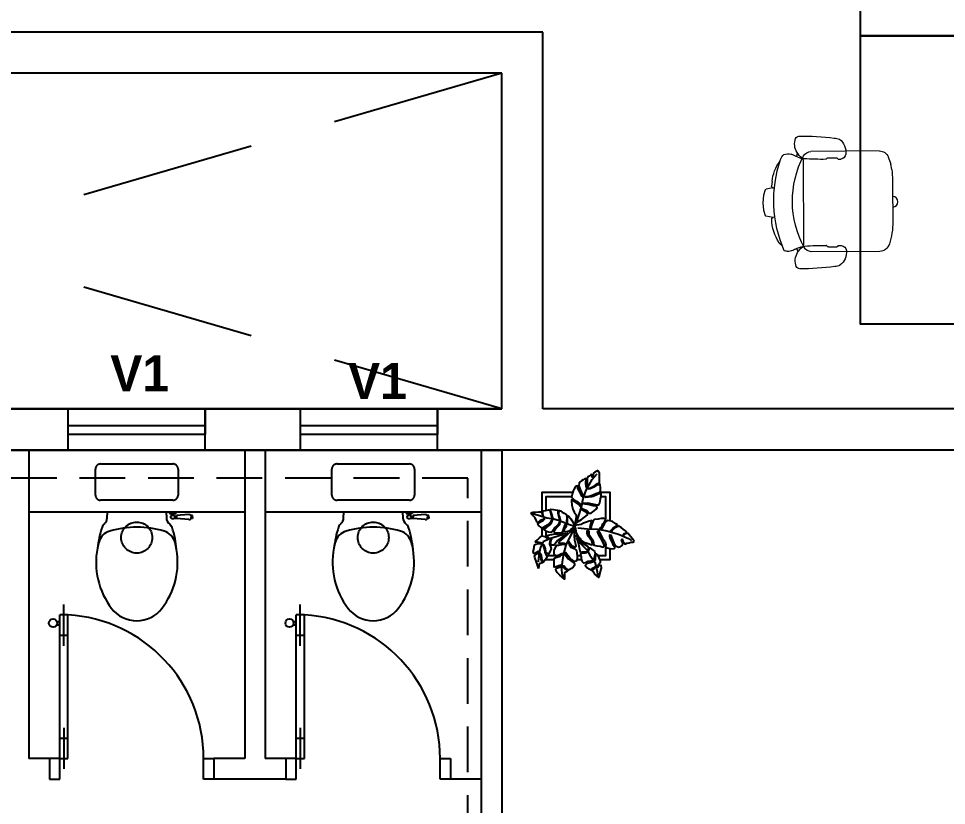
# Model space of a CAD drawing. Header units: inches. Extents: x 484217 to 497210, y -26946 to -21493.
# Drawn here: x 487042.9 to 487246, y -25473 to -25300.8 of the extents above; entities that cross this region are included whole.
import ezdxf

# ---------------------------------------------------------------- set-up
doc = ezdxf.new("R2010")
doc.units = ezdxf.units.IN
doc.header["$LTSCALE"] = 20
doc.header["$MEASUREMENT"] = 0
for name, pattern in [('DASHED', [0.75, 0.5, -0.25]), ('HIDDEN', [9.525, 6.35, -3.175]), ('HIDDEN2', [0.1875, 0.125, -0.0625])]:
    doc.linetypes.add(name, pattern=pattern)
for name, color, linetype in [('A-Door', 1, 'Continuous'), ('A-STAIR', 1, 'Continuous'), ('bath dim.', 41, 'Continuous'), ('Ceco.NET 17', 3, 'Continuous'), ('FITS', 3, 'Continuous'), ('HOLE', 2, 'HIDDEN2'), ('I-FURN', 4, 'Continuous'), ('I-WALL-FULL', 5, 'Continuous'), ('I-WALL-IN', 3, 'Continuous'), ('ventilation', 191, 'Continuous'), ('Water Main', 5, 'DASHED')]:
    doc.layers.add(name, color=color, linetype=linetype)
doc.layers.add('A-furniture', color=50, linetype='Continuous', lineweight=9)
doc.layers.add('I-ANNO-TEXT', color=7, linetype='Continuous', lineweight=18)
doc.styles.add('MICRO', font='')
doc.styles.get('MICRO').set_extended_font_data('MicrogrammaSSi', bold=True)

# ---------------------------------------------------------------- blocks, each defined once
blk = doc.blocks.new('A$C6A0E07C9')
at = {"layer": 'A-furniture'}
for p, q in [((-0.2138, 0.2718), (0.1182, 0.2876)), ((-0.0121, 0.2424), (-0.025, 0.2422)), ((-0.0115, 0.2426), (-0.0121, 0.2424)), ((-0.0112, 0.2428), (-0.0115, 0.2426)), ((-0.0079, 0.2484), (-0.0112, 0.2428)), ((0.0377, 0.2515), (-0.0033, 0.2499)), ((0.0418, 0.2505), (0.045, 0.2473)), ((0.045, 0.2473), (0.0464, 0.2461)), ((0.0464, 0.2461), (0.0478, 0.2453)), ((0.0478, 0.2453), (0.0485, 0.2451)), ((0.1585, 0.2497), (0.1792, -0.1667)), ((-0.2691, 0.1773), (-0.2664, 0.2046)), ((0.3152, 0.1516), (0.3188, 0.1294)), ((0.3146, 0.1213), (0.3056, 0.1197)), ((0.3131, 0.1211), (0.3466, 0.116)), ((0.3514, 0.1128), (0.36, 0.0876)), ((-0.2762, 0.0438), (-0.2666, 0.0462)), ((0.36, 0.0876), (0.3659, 0.0513)), ((0.3659, 0.0513), (0.3636, 0.0146)), ((-0.2907, 0.0196), (-0.2893, 0.0294)), ((-0.2883, 0.01), (-0.2907, 0.0196)), ((-0.2893, 0.0294), (-0.2841, 0.0379)), ((-0.2824, 0.002), (-0.2883, 0.01)), ((-0.2841, 0.0379), (-0.2762, 0.0438)), ((-0.2739, -0.003), (-0.2824, 0.002)), ((0.3636, 0.0146), (0.3576, -0.0113)), ((-0.2641, -0.0045), (-0.2739, -0.003)), ((0.3108, -0.0224), (0.3218, -0.0234)), ((0.3197, -0.023), (0.3546, -0.0146)), ((0.3546, -0.0146), (0.3564, -0.0132)), ((0.3564, -0.0132), (0.3576, -0.0113)), ((0.0087, -0.176), (-0.0042, -0.1772)), ((0.0094, -0.1763), (0.0087, -0.176)), ((0.0097, -0.1764), (0.0094, -0.1763)), ((0.0135, -0.1816), (0.0097, -0.1764)), ((0.0591, -0.1802), (0.0183, -0.1827)), ((0.0631, -0.1788), (0.066, -0.1753)), ((0.066, -0.1753), (0.0673, -0.174)), ((0.0673, -0.174), (0.0686, -0.173)), ((0.0686, -0.173), (0.0692, -0.1728)), ((0.2962, -0.1472), (0.2839, -0.1595)), ((-0.1895, -0.2174), (0.1433, -0.1996))]:
    blk.add_line(p, q, dxfattribs=at)
for centre, radius, start, end in [((0.2241, -0.8917), 1.2574, 92.3594, 100.1757), ((0.1721, 0.3454), 0.0192, 28.1256, 89.2436), ((0.0274, 0.2777), 0.0792, 129.4999, 189.1152), ((0.0065, 0.2825), 0.0635, 94.0792, 117.5938), ((0.1209, 0.3234), 0.0749, 330.3794, 24.513), ((-0.21, 0.2233), 0.0487, 94.526, 161.0109), ((0.117, 0.2414), 0.0463, 34.0902, 88.4441), ((0.1077, 0.3263), 0.0879, 309.6726, 333.0223), ((-1.1254, 2.7931), 2.8487, 297.1157, 298.0695), ((-0.9196, -0.0126), 1.143, 14.0931, 15.0056), ((0.2336, 0.2226), 0.0597, 72.5282, 107.7011), ((0.1951, 0.2221), 0.0806, 25.5198, 45.5387), ((0.5941, -0.0351), 0.8932, 162.1203, 164.4323), ((-0.0222, 0.2712), 0.0292, 192.0047, 264.4409), ((-0.0038, 0.2437), 0.00623, 84.8455, 131.3174), ((0.0374, 0.2414), 0.0101, 64.5281, 88.6391), ((0.0007, 1.5534), 1.3091, 272.0899, 276.676), ((0.1493, 0.274), 0.0211, 279.8693, 313.3434), ((-0.2488, 0.0248), 0.4712, 334.5973, 30.9732), ((0.1704, 0.2449), 0.0129, 130.1366, 158.0173), ((0.1866, 0.1808), 0.0779, 100.0525, 108.2672), ((-0.3014, 0.0263), 0.6141, 339.6108, 22.0467), ((0.1276, 0.1249), 0.1894, 8.0925, 40.8276), ((0.1816, 0.1421), 0.4521, 175.5289, 182.0991), ((72.2191, 3.6268), 72.5738, 182.765274, 182.924882), ((0.31, 0.1288), 0.0088, 301.088, 3.1667), ((0.3467, 0.1108), 0.00513, 22.8184, 91.0076), ((0.1162, -0.0378), 0.2107, 328.6962, 1.8079), ((0.3177, -0.0315), 0.00903, 2.1237, 63.3709), ((0.0809, -0.0616), 0.3414, 182.481, 200.7553), ((0.0015, -0.2058), 0.0292, 101.2525, 173.6887), ((0.0579, -0.1702), 0.0101, 277.0543, 301.1654), ((0.1515, -1.4793), 1.3091, 89.0174, 93.6036), ((0.138, -0.155), 0.0449, 276.7939, 330.1521), ((0.1724, -0.1915), 0.0211, 52.3501, 85.8241), ((0.197, -0.1553), 0.0211, 212.6602, 229.0352), ((0.1633, -0.2919), 0.1223, 63.0548, 80.6357), ((0.1362, -0.2476), 0.0879, 32.6712, 56.0209), ((-0.9196, -0.0126), 1.143, 350.6964, 351.6126), ((-0.1856, -0.1603), 0.0572, 202.8821, 266.1169), ((0.0516, -0.2073), 0.0792, 176.5782, 236.1936), ((0.0171, -0.1766), 0.00623, 234.376, 280.848), ((0.1491, -0.2435), 0.0749, 341.1805, 35.314), ((0.3239, 0.0551), 0.2601, 246.1539, 250.8174), ((0.249, -0.1528), 0.0392, 254.2998, 275.9911), ((0.2537, -0.1401), 0.0518, 269.3553, 293.3788), ((0.2022, -0.2604), 0.0192, 276.4498, 337.5679), ((0.0312, -0.2142), 0.0635, 248.0997, 271.6142), ((0.1312, 0.9758), 1.2574, 265.5178, 273.334)]:
    blk.add_arc(centre, radius, start, end, dxfattribs=at)
blk = doc.blocks.new('1D-L080')
at = {"layer": 'A-Door'}
for p, q in [((0.07, 0.6489), (0.07, 0.8489)), ((0.05, 0.1), (0.05, 0.7989)), ((0.09, 0.7989), (0.05, 0.7989)), ((0.09, 0.1), (0.09, 0.7989)), ((0.0379, 0.7668), (0.05, 0.7668)), ((0.0379, 0.7508), (0.05, 0.7508)), ((0.09, 0.6989), (0.05, 0.6989)), ((0.07, 0.25), (0.07, 0.05)), ((0.05, 0.2), (0.09, 0.2)), ((0, 0.1), (0, 0)), ((0.05, 0.1), (0, 0.1)), ((0.05, 0), (0.05, 0.1)), ((0.05, 0.1), (0.09, 0.1)), ((0.75, 0.1), (0.8, 0.1)), ((0.75, 0), (0.75, 0.1)), ((0.8, 0.1), (0.8, 0)), ((0, 0), (0.05, 0)), ((0.8, 0), (0.75, 0))]:
    blk.add_line(p, q, dxfattribs=at)
blk.add_circle((0.0178, 0.7588), 0.02, dxfattribs=at)
blk.add_arc((0.05, 0.1), 0.7, 0, 86.7242, dxfattribs=at)
blk = doc.blocks.new('BIDET')
at = {"layer": 'FITS', "color": 6}
for p, q in [((0.525, -0.302), (-0.525, -0.302)), ((-0.144, -0.3296), (-0.1425, -0.302)), ((0.1425, -0.302), (0.144, -0.3295)), ((0.1598, -0.302), (0.1598, -0.3082)), ((0.1598, -0.3082), (0.1895, -0.3082)), ((0.1713, -0.3168), (0.1713, -0.3082)), ((0.1784, -0.3166), (0.1784, -0.3082)), ((0.1895, -0.302), (0.1895, -0.3082)), ((0.253, -0.3128), (0.1938, -0.3176)), ((0.1832, -0.3206), (0.1938, -0.3206)), ((0.1832, -0.3303), (0.1938, -0.3303)), ((0.1938, -0.3176), (0.1938, -0.3254)), ((0.1938, -0.3332), (0.1938, -0.3254)), ((0.253, -0.3381), (0.1938, -0.3332)), ((0.2711, -0.3183), (0.2646, -0.3183)), ((0.2646, -0.3183), (0.2646, -0.3254)), ((0.2646, -0.3325), (0.2646, -0.3254)), ((0.2711, -0.3325), (0.2646, -0.3325)), ((0.2711, -0.3254), (0.2711, -0.3183)), ((0.2711, -0.3254), (0.2711, -0.3325))]:
    blk.add_line(p, q, dxfattribs=at)
at = {"layer": 'FITS', "color": 6, "linetype": 'HIDDEN'}
blk.add_lwpolyline([(-0.1761, -0.0674), (0.1761, -0.0674, -0.414214), (0.2013, -0.0926), (0.2013, -0.2184, -0.414214), (0.1761, -0.2436), (-0.1761, -0.2436, -0.414214), (-0.2013, -0.2184), (-0.2013, -0.0926, -0.414214)], format="xyb", close=True, dxfattribs=at)
at = {"layer": 'FITS', "color": 6}
blk.add_circle((0.1751, -0.3254), 0.00942, dxfattribs=at)
for centre, radius, start, end in [((0.2541, -0.3254), 0.0127, 33.8723, 94.6751), ((-0.1314, -0.387), 0.0392, 131.7494, 162.4334), ((-0.1846, -0.3274), 0.0406, 311.7495, 356.9255), ((0.1846, -0.3273), 0.0406, 183.0745, 231.2017), ((0.1345, -0.3896), 0.0392, 18.8579, 51.2017), ((0.2541, -0.3254), 0.0127, 265.3249, 326.1277), ((0.3964, -0.5541), 0.5929, 162.4333, 172.4525), ((-0.1087, -0.4695), 0.079, 106.7801, 164.5556), ((0, -0.83), 0.4554, 72.9837, 106.7801), ((0.1102, -0.47), 0.079, 14.9392, 72.9837), ((-0.2431, -0.5186), 0.4383, 4.6535, 18.8579), ((0.1691, -0.5463), 0.3671, 164.5556, 168.9959), ((-0.1697, -0.5446), 0.3686, 9.6265, 14.9392), ((0.1691, -0.5463), 0.3671, 168.9959, 217.4521), ((-0.1697, -0.5446), 0.3686, 322.2992, 9.6266), ((0, -0.6758), 0.1542, 217.452, 322.2993)]:
    blk.add_arc(centre, radius, start, end, dxfattribs=at)
at = {"layer": 'HOLE', "color": 6}
blk.add_circle((0, -0.4253), 0.0755, dxfattribs=at)
blk = doc.blocks.new('Drawing10')
at = {"layer": 'Ceco.NET 17', "color": 7}
for p, q in [((-0.0204, 0.2629), (-0.0589, 0.2734)), ((0.0289, 0.2471), (-0.0204, 0.2629)), ((0.0701, 0.2403), (0.0289, 0.2471)), ((0.1027, 0.2313), (0.0701, 0.2403)), ((0.1557, 0.2105), (0.1027, 0.2313)), ((0.1888, 0.1991), (0.1557, 0.2105))]:
    blk.add_line(p, q, dxfattribs=at)
for points in [[(0.3315, 0.5284), (0.32, 0.5238), (0.3123, 0.5192), (0.3046, 0.5123), (0.3031, 0.5015), (0.3016, 0.4878), (0.297, 0.4885), (0.297, 0.5), (0.2939, 0.5054), (0.2893, 0.5038), (0.2801, 0.4962), (0.2709, 0.4908), (0.2663, 0.4832), (0.2663, 0.4655), (0.2663, 0.4426), (0.2663, 0.4295), (0.2625, 0.4265), (0.2602, 0.4334), (0.259, 0.456), (0.2608, 0.4791), (0.2554, 0.4822), (0.2433, 0.4732), (0.2341, 0.4678), (0.2257, 0.4617), (0.2196, 0.4533), (0.218, 0.4387), (0.2249, 0.4165), (0.2326, 0.3981), (0.2426, 0.379), (0.2418, 0.3713), (0.2364, 0.3752), (0.2318, 0.3859), (0.2234, 0.402), (0.2119, 0.4226), (0.2094, 0.4373), (0.1979, 0.435), (0.1881, 0.4165), (0.1836, 0.408), (0.1805, 0.3958), (0.174, 0.3717), (0.1892, 0.3547), (0.2035, 0.3468), (0.2211, 0.3338), (0.2272, 0.3231), (0.2295, 0.3154), (0.2242, 0.3192), (0.2165, 0.33), (0.2004, 0.3399), (0.1828, 0.3522), (0.1743, 0.3552), (0.1736, 0.3483), (0.1766, 0.3246), (0.1828, 0.3001), (0.1904, 0.2825), (0.2027, 0.2664), (0.2027, 0.2534), (0.1943, 0.2097), (0.2127, 0.2266), (0.2326, 0.2396), (0.2688, 0.2673), (0.2688, 0.2704), (0.26, 0.2829), (0.2372, 0.2955), (0.2326, 0.3062), (0.241, 0.3024), (0.2646, 0.2929), (0.2787, 0.2765), (0.2879, 0.2757), (0.2891, 0.2754), (0.2924, 0.2779), (0.3077, 0.2909), (0.3192, 0.3009), (0.3253, 0.3093), (0.32, 0.3177), (0.3016, 0.3208), (0.2809, 0.3254), (0.2548, 0.3307), (0.2433, 0.3346), (0.2479, 0.3361), (0.2686, 0.3369), (0.297, 0.3315), (0.3253, 0.3254), (0.3353, 0.3261), (0.3414, 0.3376), (0.3453, 0.3614), (0.3491, 0.379), (0.3491, 0.3935), (0.3322, 0.3897), (0.3016, 0.3759), (0.2755, 0.3721), (0.2579, 0.3698), (0.2587, 0.3759), (0.2778, 0.3775), (0.297, 0.3836), (0.3184, 0.3935), (0.3376, 0.3997), (0.346, 0.4096), (0.3453, 0.4272), (0.343, 0.4464), (0.323, 0.4418), (0.3062, 0.4303), (0.2847, 0.4203), (0.2717, 0.4203), (0.2863, 0.4272), (0.3092, 0.438), (0.3276, 0.4518), (0.3399, 0.4556), (0.3399, 0.4793), (0.3399, 0.4992), (0.3399, 0.5123), (0.3361, 0.5192)], [(-0.0664, 0.2745), (-0.059, 0.28), (-0.0518, 0.2828), (-0.0381, 0.2833), (-0.0214, 0.2838), (-0.0081, 0.2847), (-0.001, 0.28), (0.0014, 0.27), (0.0047, 0.2581), (0.0094, 0.2572), (0.0061, 0.2657), (0.0042, 0.2771), (0.0052, 0.2866), (0.0094, 0.2895), (0.0199, 0.2918), (0.0299, 0.2947), (0.0379, 0.2956), (0.0484, 0.2885), (0.0522, 0.2714), (0.055, 0.2572), (0.0574, 0.2453), (0.0631, 0.2472), (0.0598, 0.2653), (0.0546, 0.2823), (0.0508, 0.2928), (0.0493, 0.2985), (0.0522, 0.2999), (0.0674, 0.2985), (0.0802, 0.2966), (0.0926, 0.2947), (0.094, 0.2795), (0.0973, 0.2605), (0.1021, 0.2448), (0.103, 0.2358), (0.1073, 0.2315), (0.1092, 0.2372), (0.1054, 0.2534), (0.1002, 0.2676), (0.0987, 0.2809), (0.1025, 0.2933), (0.1092, 0.2899), (0.1182, 0.2833), (0.131, 0.2776), (0.1443, 0.2676), (0.1467, 0.2496), (0.1448, 0.2287), (0.1477, 0.2164), (0.151, 0.2216), (0.151, 0.2315), (0.15, 0.2463), (0.1505, 0.2543), (0.1491, 0.261), (0.1534, 0.261), (0.16, 0.2548), (0.1695, 0.2434), (0.1752, 0.2325), (0.1842, 0.2192), (0.1923, 0.2045), (0.1838, 0.1917), (0.1719, 0.1817), (0.1638, 0.1727), (0.1534, 0.1679), (0.1382, 0.1656), (0.1282, 0.1689), (0.131, 0.1779), (0.1391, 0.1917), (0.1443, 0.2007), (0.1448, 0.2073), (0.1358, 0.2073), (0.1301, 0.1978), (0.1234, 0.1746), (0.1187, 0.1646), (0.113, 0.1603), (0.1006, 0.1589), (0.0859, 0.1589), (0.0759, 0.1599), (0.0698, 0.1679), (0.0774, 0.1803), (0.094, 0.1969), (0.1054, 0.2097), (0.1078, 0.2206), (0.104, 0.2249), (0.0968, 0.2121), (0.0859, 0.2002), (0.0745, 0.1898), (0.066, 0.176), (0.0593, 0.1656), (0.0512, 0.1632), (0.0375, 0.1641), (0.027, 0.1675), (0.0113, 0.1817), (0.0237, 0.1893), (0.0455, 0.2083), (0.0555, 0.2202), (0.0603, 0.2282), (0.0612, 0.2358), (0.0541, 0.2339), (0.0479, 0.2211), (0.0337, 0.2069), (0.0204, 0.1997), (0.0056, 0.1898), (-0.0062, 0.1921), (-0.0157, 0.1993), (-0.0219, 0.2059), (-0.0249, 0.2153), (-0.0086, 0.2254), (0.0061, 0.2334), (0.0151, 0.2415), (0.0104, 0.2453), (-0.0001, 0.2382), (-0.0105, 0.2325), (-0.0248, 0.2216), (-0.03, 0.2235), (-0.0333, 0.2306), (-0.0414, 0.2486), (-0.0528, 0.26), (-0.0632, 0.271)], [(0.5469, 0.1104), (0.5399, 0.1179), (0.5321, 0.1263), (0.5249, 0.1367), (0.5158, 0.1478), (0.5093, 0.1562), (0.4996, 0.1556), (0.4898, 0.1517), (0.48, 0.1413), (0.4781, 0.1465), (0.4859, 0.1556), (0.4996, 0.1595), (0.4996, 0.166), (0.4937, 0.1725), (0.48, 0.1829), (0.4683, 0.192), (0.4547, 0.2004), (0.441, 0.1939), (0.428, 0.1874), (0.4189, 0.1783), (0.4111, 0.1692), (0.4046, 0.1718), (0.4137, 0.1829), (0.4228, 0.1913), (0.4339, 0.1985), (0.441, 0.2024), (0.4456, 0.2076), (0.4371, 0.2134), (0.4163, 0.227), (0.4007, 0.2322), (0.3871, 0.2335), (0.3695, 0.2173), (0.3624, 0.1998), (0.3513, 0.1842), (0.3422, 0.1855), (0.3539, 0.1965), (0.3598, 0.2134), (0.3689, 0.2257), (0.376, 0.2348), (0.3747, 0.2413), (0.365, 0.2446), (0.35, 0.2446), (0.3325, 0.242), (0.3097, 0.2394), (0.3013, 0.227), (0.2928, 0.205), (0.2883, 0.1861), (0.2837, 0.1959), (0.2909, 0.2179), (0.2948, 0.2264), (0.2967, 0.2309), (0.2935, 0.2342), (0.2779, 0.2296), (0.2571, 0.2218), (0.2454, 0.2173), (0.2304, 0.2101), (0.2194, 0.2069), (0.1927, 0.203), (0.1973, 0.1835), (0.2025, 0.1575), (0.2109, 0.1426), (0.2226, 0.1296), (0.2304, 0.1153), (0.248, 0.1056), (0.2668, 0.0984), (0.2941, 0.0893), (0.2974, 0.0952), (0.2941, 0.1114), (0.2837, 0.125), (0.2733, 0.14), (0.2675, 0.1575), (0.2668, 0.1718), (0.2714, 0.1744), (0.2766, 0.1705), (0.2766, 0.1517), (0.2883, 0.1348), (0.2961, 0.1238), (0.3045, 0.103), (0.3058, 0.0874), (0.3247, 0.0841), (0.3435, 0.0809), (0.3624, 0.0763), (0.3676, 0.0822), (0.3663, 0.0926), (0.3539, 0.1192), (0.3442, 0.1348), (0.3364, 0.1478), (0.3279, 0.1679), (0.3344, 0.1725), (0.3461, 0.1517), (0.3578, 0.1296), (0.3734, 0.1069), (0.3767, 0.0906), (0.376, 0.0776), (0.3825, 0.0718), (0.4027, 0.0679), (0.4118, 0.0666), (0.4261, 0.0685), (0.43, 0.0737), (0.4222, 0.0848), (0.4163, 0.103), (0.4046, 0.125), (0.4014, 0.1393), (0.4014, 0.1478), (0.4066, 0.1471), (0.4111, 0.1348), (0.4189, 0.116), (0.4274, 0.0952), (0.4384, 0.0815), (0.454, 0.0757), (0.4618, 0.0783), (0.4729, 0.0854), (0.4794, 0.0965), (0.4696, 0.116), (0.4742, 0.1238), (0.4781, 0.1121), (0.4853, 0.101), (0.4905, 0.0939), (0.5009, 0.0984), (0.5152, 0.1017), (0.5243, 0.1056), (0.5373, 0.1049)], [(-0.0199, -0.051), (-0.0269, -0.0314), (-0.0329, -0.0134), (-0.0418, 0.0142), (-0.0441, 0.0239), (-0.0291, 0.0388), (-0.0187, 0.0441), (-0.0164, 0.05), (-0.0232, 0.0493), (-0.0336, 0.0448), (-0.0418, 0.0373), (-0.0493, 0.0373), (-0.0531, 0.0493), (-0.0493, 0.062), (-0.0448, 0.0889), (-0.0366, 0.0941), (-0.0194, 0.0971), (-0.0045, 0.0956), (0, 0.0986), (-0.0067, 0.1008), (-0.0269, 0.1045), (-0.0389, 0.1045), (-0.0366, 0.1105), (-0.0276, 0.1187), (-0.0142, 0.1299), (-0.0007, 0.1426), (0.0172, 0.1396), (0.0329, 0.1292), (0.0448, 0.1277), (0.0381, 0.1329), (0.0269, 0.1381), (0.0269, 0.1449), (0.0366, 0.1471), (0.0687, 0.1516), (0.1233, 0.1561), (0.1509, 0.1583), (0.1225, 0.1381), (0.0912, 0.1157), (0.071, 0.0874), (0.0538, 0.0881), (0.0501, 0.1016), (0.0568, 0.1225), (0.0538, 0.1247), (0.0456, 0.1105), (0.0441, 0.0933), (0.0508, 0.0799), (0.0545, 0.068), (0.0486, 0.0515), (0.0389, 0.0351), (0.0247, 0.0426), (0.0209, 0.065), (0.012, 0.0881), (0.0045, 0.0933), (0.009, 0.0777), (0.0142, 0.0605), (0.0157, 0.0441), (0.0232, 0.0321), (0.0306, 0.0231), (0.0239, 0.0082), (0.0149, -0.0052), (0.009, -0.0127), (0, 0), (-0.0037, 0.0261), (-0.0105, 0.0388), (-0.012, 0.0291), (-0.0067, 0.0045), (-0.0037, -0.0067), (0.003, -0.0172), (-0.0112, -0.0209), (-0.0179, -0.0231)], [(0.2025, 0.1473), (0.2209, 0.1124), (0.2374, 0.1014), (0.268, 0.0812), (0.2729, 0.0733), (0.2723, 0.0665), (0.2699, 0.0555), (0.2742, 0.0512), (0.2785, 0.0641), (0.2827, 0.0714), (0.2901, 0.0659), (0.2981, 0.0592), (0.3103, 0.0518), (0.3134, 0.0365), (0.3109, 0.0231), (0.3072, 0.0066), (0.3097, -0.0057), (0.3158, 0.0004), (0.3152, 0.0108), (0.3183, 0.0274), (0.3219, 0.0353), (0.3274, 0.0298), (0.3354, 0.0127), (0.3446, -0.0051), (0.344, -0.0167), (0.333, -0.0296), (0.3219, -0.0436), (0.3299, -0.043), (0.3366, -0.0332), (0.3477, -0.0308), (0.3489, -0.0479), (0.344, -0.0675), (0.3391, -0.0859), (0.3354, -0.1036), (0.3121, -0.0834), (0.306, -0.0712), (0.2993, -0.0657), (0.3023, -0.0553), (0.3127, -0.0485), (0.3152, -0.0406), (0.306, -0.0461), (0.2944, -0.0528), (0.2907, -0.0595), (0.2791, -0.0553), (0.2656, -0.0467), (0.2546, -0.032), (0.2687, -0.0191), (0.287, -0.0143), (0.2999, -0.0106), (0.2993, -0.0045), (0.2864, -0.0069), (0.2711, -0.0094), (0.2564, -0.0167), (0.2472, -0.0191), (0.238, -0.0087), (0.2331, 0.0078), (0.2331, 0.0188), (0.2282, 0.0329), (0.2368, 0.0408), (0.2558, 0.0421), (0.265, 0.0439), (0.2644, 0.0488), (0.2558, 0.0469), (0.2362, 0.0463), (0.2276, 0.0445), (0.2221, 0.0727), (0.216, 0.1014), (0.2056, 0.1314)]]:
    blk.add_lwpolyline(points, close=True, dxfattribs=at)
for points in [[(0.2058, 0.225), (0.2341, 0.3116), (0.2426, 0.3637), (0.261, 0.4127), (0.297, 0.4763), (0.3261, 0.5084)], [(0, 0.2757), (0, 0.4), (0.1816, 0.4)], [(0.2244, 0.4), (0.2318, 0.4)], [(0.3379, 0.4), (0.4, 0.4), (0.4, 0.2323)], [(0.025, 0.2933), (0.025, 0.375), (0.1749, 0.375)], [(0.2367, 0.375), (0.2422, 0.375)], [(0.2585, 0.375), (0.2953, 0.375)], [(0.3482, 0.375), (0.375, 0.375), (0.375, 0.24)], [(0, 0.2301), (0, 0.2382)], [(0.375, 0.2335), (0.375, 0.2223)], [(0, 0.1425), (0, 0.1909)], [(0.025, 0.1904), (0.025, 0.2022)], [(0.025, 0.1344), (0.025, 0.1693)], [(0.1913, 0.1889), (0.1905, 0.1643), (0.1898, 0.1411), (0.192, 0.118), (0.1973, 0.0941), (0.2003, 0.0792), (0.1943, 0.0762), (0.1786, 0.0821), (0.1681, 0.0933), (0.1607, 0.1068), (0.1539, 0.1023), (0.1599, 0.0911), (0.1704, 0.0762), (0.189, 0.0687), (0.204, 0.0568), (0.2055, 0.0403), (0.2077, 0.0231), (0.207, 0.0075), (0.2017, -0.0067), (0.1913, -0.0082), (0.1659, 0.0082), (0.1517, 0.0261), (0.139, 0.0433), (0.1338, 0.0366), (0.142, 0.0224), (0.1547, 0.0075), (0.1771, -0.0097), (0.1913, -0.0209), (0.1928, -0.0321), (0.1831, -0.0433), (0.1734, -0.0508), (0.1569, -0.0612), (0.142, -0.0515), (0.13, -0.0358), (0.1203, -0.0343), (0.124, -0.0426), (0.1375, -0.0538), (0.1494, -0.0627), (0.1479, -0.0672), (0.1338, -0.0769), (0.1323, -0.0956), (0.1323, -0.1128), (0.1196, -0.1023), (0.1054, -0.0904), (0.0889, -0.0747), (0.0807, -0.0582), (0.0844, -0.0478), (0.1046, -0.0418), (0.1158, -0.0373), (0.1113, -0.0314), (0.0941, -0.0366), (0.0814, -0.0403), (0.0725, -0.0433), (0.0725, -0.0246), (0.0717, -0.0067), (0.0725, 0.0082), (0.0822, 0.0149), (0.1076, 0.0231), (0.1173, 0.0306), (0.121, 0.0388), (0.1121, 0.0351), (0.1016, 0.0284), (0.0844, 0.0254), (0.0717, 0.0351), (0.0725, 0.0553), (0.0785, 0.0702), (0.0867, 0.0866), (0.0986, 0.0881), (0.124, 0.0926), (0.1405, 0.0941), (0.1352, 0.0978), (0.121, 0.0993), (0.1016, 0.0978), (0.0979, 0.1016), (0.1031, 0.1083), (0.1158, 0.1195), (0.13, 0.1322), (0.1913, 0.1889)], [(0.1853, 0.1785), (0.1651, 0.1359), (0.1405, 0.0866), (0.1263, 0.0366), (0.1196, -0.0105), (0.1143, -0.0545), (0.1173, -0.0821), (0.127, -0.1016)], [(0.2116, 0.19), (0.2688, 0.1835), (0.3312, 0.1816), (0.3825, 0.1731), (0.4514, 0.1523), (0.5113, 0.127), (0.5295, 0.1153)], [(0.1263, 0.1501), (0.0897, 0.1389), (0.0441, 0.1247), (0.0067, 0.1068), (-0.0082, 0.0754), (-0.0187, 0.0306), (-0.0232, -0.0119)], [(0.2178, 0.1075), (0.265, 0.0604), (0.2827, 0.028), (0.3115, -0.0136), (0.3225, -0.0504), (0.3305, -0.0926)], [(0.375, 0.0991), (0.375, 0.025), (0.3297, 0.025)], [(0.4, 0.0684), (0.4, 0), (0.342, 0)], [(0.0721, 0), (0.0184, 0)], [(0.025, 0.0299), (0.025, 0.0424)], [(0.11, 0.025), (0.0291, 0.025)], [(0.1526, 0.025), (0.1405, 0.025)], [(0.1786, 0), (0.1644, 0)], [(0.2354, 0), (0.2042, 0)], [(0.231, 0.025), (0.2075, 0.025)], [(0.3154, 0), (0.3085, 0)], [(0.3178, 0.025), (0.3113, 0.025)]]:
    blk.add_lwpolyline(points, dxfattribs=at)
for radius, start, end in [(0.1515, 66.8462, 69.1635), (0.1515, 207.3985, 208.1983), (0.1105, 239.4978, 242.4297), (0.1105, 256.133, 263.4421)]:
    blk.add_arc((0.19, 0.1931), radius, start, end, dxfattribs=at)

msp = doc.modelspace()

# ---------------------------------------------------------------- linework, layer by layer
for p, q in [((486896.67, -25386.22, 6.93), (487148.67, -25386.22, 6.93)), ((486896.67, -25395.22, 6.93), (487148.67, -25395.22, 6.93))]:
    msp.add_line(p, q)
at = {"layer": 'A-STAIR', "color": 8, "linetype": 'HIDDEN', "ltscale": 0.3}
for p, q in [((487148.67, -25386.22, 6.93), (486896.67, -25312.74)), ((487148.67, -25312.74), (486896.67, -25386.22, 6.93))]:
    msp.add_line(p, q, dxfattribs=at)
at = {"layer": 'I-FURN', "elevation": 6.93}
for points in [[(487227.15, -25241.56), (487227.15, -25304.56), (487263.15, -25304.56), (487263.15, -25241.56)], [(487227.15, -25304.56), (487227.15, -25367.56), (487263.15, -25367.56), (487263.15, -25304.56)]]:
    msp.add_lwpolyline(points, close=True, dxfattribs=at)
at = {"layer": 'I-WALL-FULL'}
for p, q in [((487045.17, -25395.22, 6.93), (487045.17, -25462.72, 6.93)), ((487092.42, -25395.22, 6.93), (487092.42, -25462.72, 6.93)), ((487096.92, -25395.22, 6.93), (487096.92, -25462.72, 6.93)), ((487144.17, -25395.22, 6.93), (487144.17, -25467.22, 6.93)), ((487148.67, -25395.22, 6.93), (487148.67, -25584.22, 6.93)), ((487144.17, -25408.81, 6.93), (487144.17, -25575.22, 6.93)), ((487049.67, -25462.72, 6.93), (487045.17, -25462.72, 6.93)), ((487049.67, -25462.72, 6.93), (487049.67, -25467.22, 6.93)), ((487092.42, -25462.72, 6.93), (487085.67, -25462.72, 6.93)), ((487085.67, -25462.72, 6.93), (487085.67, -25467.22, 6.93)), ((487101.42, -25462.72, 6.93), (487096.92, -25462.72, 6.93)), ((487101.42, -25462.72, 6.93), (487101.42, -25467.22, 6.93)), ((487137.42, -25462.72, 6.93), (487137.42, -25467.22, 6.93)), ((487101.42, -25467.22, 6.93), (487085.67, -25467.22, 6.93)), ((487144.17, -25467.22, 6.93), (487137.42, -25467.22, 6.93))]:
    msp.add_line(p, q, dxfattribs=at)
at = {"layer": 'I-WALL-IN'}
for p, q in [((487157.67, -25303.74), (486896.67, -25303.74)), ((487157.67, -25312.74, 6.93), (487157.67, -25303.74, 6.93)), ((487148.67, -25312.74), (486896.67, -25312.74)), ((487148.67, -25386.22, 6.93), (487148.67, -25312.74, 6.93)), ((487157.67, -25386.22, 6.93), (487157.67, -25312.74, 6.93))]:
    msp.add_line(p, q, dxfattribs=at)
at = {"layer": 'I-WALL-IN', "elevation": 6.93}
for points in [[(487148.67, -25386.22), (486896.67, -25386.22)], [(487726.65, -25386.22), (487157.67, -25386.22)], [(487726.65, -25395.22), (486896.67, -25395.22)]]:
    msp.add_lwpolyline(points, dxfattribs=at)
at = {"layer": 'ventilation'}
for p, q in [((487053.74, -25395.22, 6.93), (487053.74, -25386.22, 6.93)), ((487053.74, -25386.22, 6.93), (487083.74, -25386.22, 6.93)), ((487083.74, -25395.22, 6.93), (487083.74, -25386.22, 6.93)), ((487083.74, -25386.22, 6.93), (487083.74, -25391.78, 6.93)), ((487104.6, -25395.22, 6.93), (487104.6, -25386.22, 6.93)), ((487104.6, -25386.22, 6.93), (487134.6, -25386.22, 6.93)), ((487134.6, -25395.22, 6.93), (487134.6, -25386.22, 6.93)), ((487134.6, -25386.22, 6.93), (487134.6, -25391.78, 6.93)), ((487083.74, -25389.93), (487053.74, -25389.93)), ((487134.6, -25389.93), (487104.6, -25389.93)), ((487083.74, -25391.78, 6.93), (487053.74, -25391.78, 6.93)), ((487134.6, -25391.78, 6.93), (487104.6, -25391.78, 6.93)), ((487053.74, -25395.22, 6.93), (487083.74, -25395.22, 6.93)), ((487104.6, -25395.22, 6.93), (487134.6, -25395.22, 6.93))]:
    msp.add_line(p, q, dxfattribs=at)
at = {"layer": 'Water Main'}
for p, q in [((487141.26, -25401.39, 10.35), (486896.67, -25401.39, 6.93)), ((487141.26, -25570.72, 10.35), (487141.26, -25401.39, 10.35))]:
    msp.add_line(p, q, dxfattribs=at)

# ---------------------------------------------------------------- block references
at = {"layer": 'A-Door', "xscale": 45, "yscale": 45, "zscale": 45}
for p in [(487049.67, -25467.22, 6.93), (487101.42, -25467.22, 6.93)]:
    msp.add_blockref('1D-L080', p, dxfattribs=at)
at = {"layer": 'A-furniture', "xscale": -44.99999999897785, "yscale": 45, "zscale": 45, "rotation": 3.143472837721584}
msp.add_blockref('A$C6A0E07C9', (487222.37, -25342.49, 49.74), dxfattribs=at)
at = {"layer": 'bath dim.', "xscale": 45, "yscale": 45, "zscale": 45}
for p in [(487068.79, -25395.22, 6.93), (487120.54, -25395.22, 6.93)]:
    msp.add_blockref('BIDET', p, dxfattribs=at)
at = {"layer": 'Ceco.NET 17', "xscale": 37.02206043585839, "yscale": 37.02206043585839, "zscale": 37.02206043585839}
msp.add_blockref('Drawing10', (487157.49, -25419.26, 3.42), dxfattribs=at)

# ---------------------------------------------------------------- texts
at = {"layer": 'I-ANNO-TEXT', "char_height": 7.875, "attachment_point": 1, "style": 'MICRO'}
for insert in [(487062.99, -25374.51, 6.93), (487115.03, -25376.13, 6.93)]:
    msp.add_mtext_dynamic_manual_height_columns('{\\fBahnschrift Light|b1|i0|c0|p34;V1}', width=7.4099, gutter_width=1.5, heights=[0], dxfattribs=dict(at, insert=insert))

doc.saveas('drawing.dxf')
